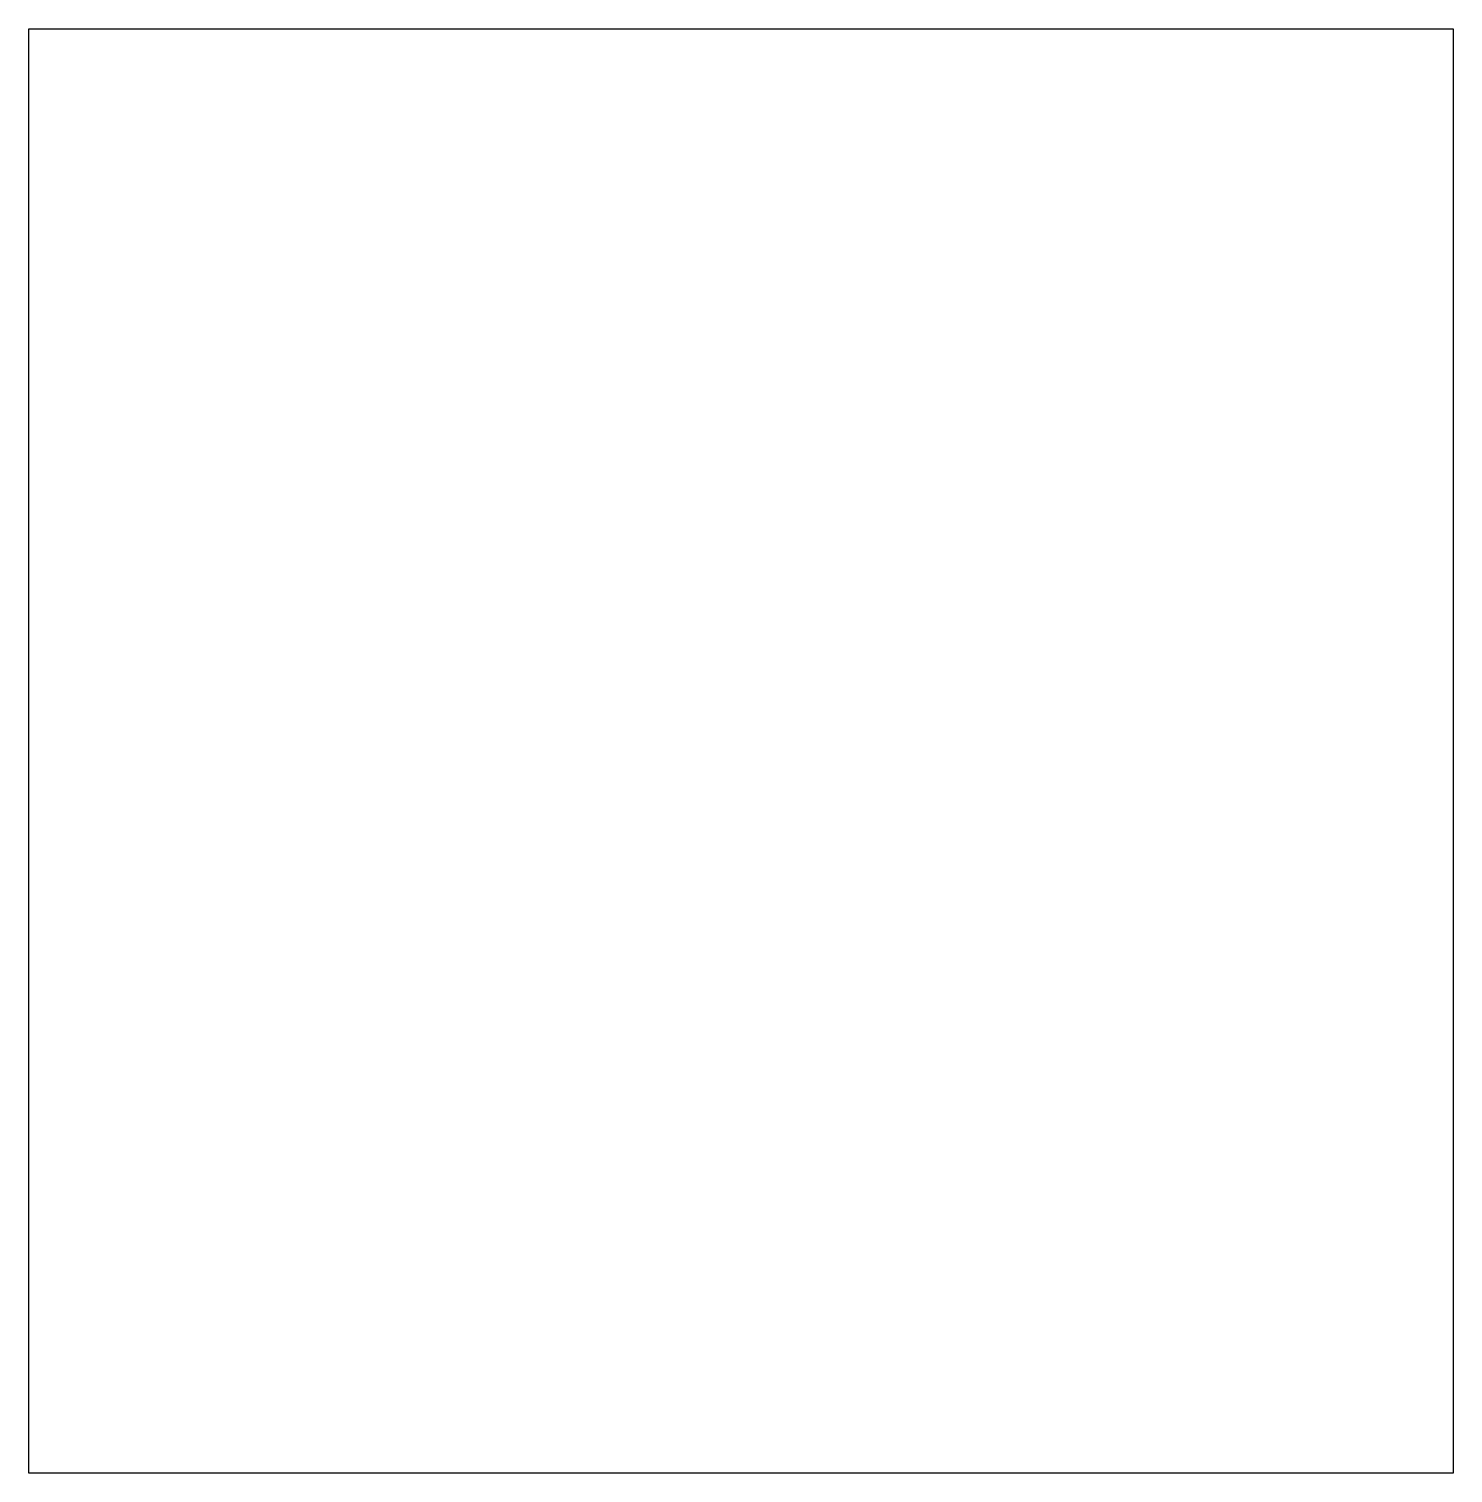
# Model space of a CAD drawing. Header units: inches. Extents: x 288.5 to 323.5, y 378.8 to 414.2.
import ezdxf

# ---------------------------------------------------------------- set-up
doc = ezdxf.new("R2010")
doc.units = ezdxf.units.IN
doc.header["$MEASUREMENT"] = 0
doc.layers.add('Camada 1', color=7, linetype='Continuous')
picture_1 = doc.add_image_def('image1.png', size_in_pixel=(70, 71))

msp = doc.modelspace()

# ---------------------------------------------------------------- pictures from other files: only their frames are drawn
at = {"layer": 'Camada 1'}
image = msp.add_image(picture_1, insert=(288.5, 378.75), size_in_units=(35, 35.5), dxfattribs=at)

doc.saveas('drawing.dxf')
